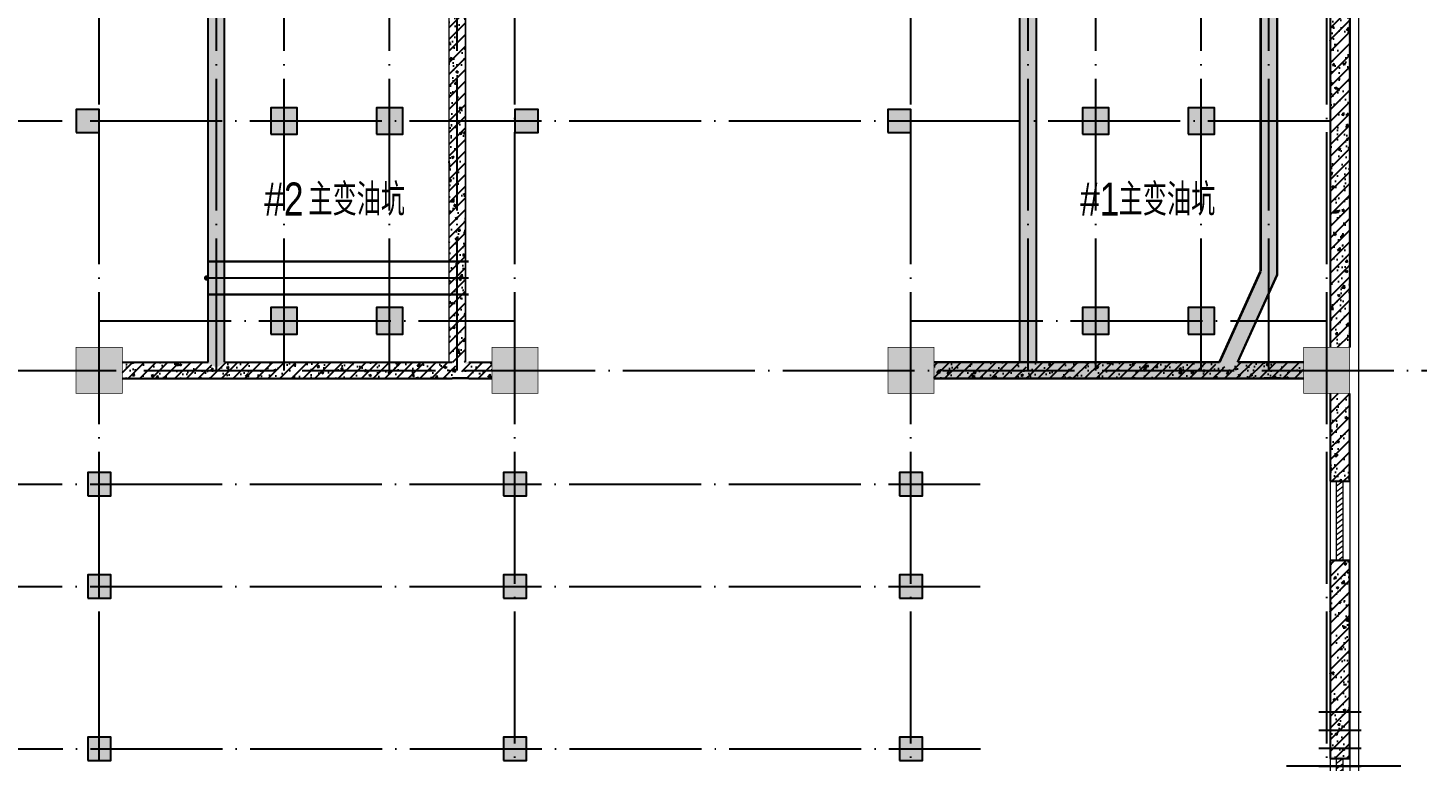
# Model space of a CAD drawing. Extents: x 3213259 to 3716512, y 332899 to 392399.
# Drawn here: x 3394762 to 3415817, y 370121 to 381235 of the extents above; entities that cross this region are included whole.
import ezdxf

# ---------------------------------------------------------------- set-up
doc = ezdxf.new("R2010")
doc.units = 0
doc.header["$LTSCALE"] = 1000
doc.header["$MEASUREMENT"] = 0
for name, pattern in [('ACAD_ISO04W100', [30, 24, -3, 0, -3]), ('DASHDOTX2', [2, 1, -0.5, 0, -0.5]), ('DOTE', [2.42, 2, -0.2, 0.02, -0.2])]:
    doc.linetypes.add(name, pattern=pattern)
for name, color, linetype in [('COLUMN', 2, 'Continuous'), ('DIM_LEAD', 3, 'Continuous'), ('DIM_SYMB', 3, 'Continuous'), ('DOTE', 1, 'DOTE'), ('M_Hatch', 254, 'Continuous'), ('M_Thick', 6, 'Continuous'), ('PUB_HATCH', 8, 'Continuous'), ('PUB_TEXT', 7, 'Continuous'), ('PUB_WALL', 9, 'Continuous'), ('S_CONCWALL', 3, 'Continuous'), ('WALL', 7, 'Continuous'), ('电气提资', 6, 'Continuous'), ('电缆', 6, 'Continuous')]:
    doc.layers.add(name, color=color, linetype=linetype)
doc.layers.add('JZX_ViewLine', color=30, linetype='Continuous', lineweight=0)
doc.layers.add('window', color=141, linetype='Continuous', lineweight=5)
doc.styles.add('sepd_yb2', font='sepd_gbe.shx', dxfattribs={"width": 0.8, "bigfont": 'sepd_gbc.shx'})
pattern_1 = [(45, (1020450.6, -428190.25), (-88.3883476, 88.3883476), []), (50, (1020450.6, -428190.25), (358.63009, -31.376067), [37.5, -412.5]), (355, (1020450.6, -428190.25), (-69.375667, 376.096067), [30, -330]), (100.4514, (1020480.5, -428192.86), (289.25469, 344.71977), [31.870095, -350.571056]), (46.1842, (1020450.6, -428090.25), (533.620524, -82.75951), [56.25, -618.75]), (96.6356, (1020495.07, -428097.14), (467.33135, 487.05894), [47.80514, -525.8565]), (351.1842, (1020450.6, -428090.25), (467.33097, 487.0593), [45, -495]), (21, (1020500.6, -428115.25), (298.453526, -201.309445), [37.5, -412.5]), (326, (1020500.6, -428115.25), (121.657666, 362.57502), [30, -330]), (71.4514, (1020525.48, -428132.02), (420.111314, 161.26525), [31.870095, -350.571056]), (37.5, (1020450.6, -428190.25), (6.0799277, 166.446927), [0, -326, 0, -335, 0, -331.25]), (7.5, (1020450.6, -428190.25), (131.534769, 197.205856), [0, -191, 0, -318.5, 0, -126.25]), (327.5, (1020339.1, -428190.25), (266.911218, -11.277436), [0, -125, 0, -390, 0, -517.5]), (317.5, (1020289.1, -428190.25), (291.593085, 50.052491), [0, -162.5, 0, -259, 0, -367.5])]

# ---------------------------------------------------------------- blocks, each defined once
blk = doc.blocks.new('qb')
h = blk.add_hatch()
h.set_pattern_fill('AR-CONC', scale=50)
h.set_pattern_definition([(50, (0, 0), (358.6301, -31.37607), [37.5, -412.5]), (355, (0, 0), (-69.37567, 376.09607), [30, -330]), (100.45144, (29.9, -2.6), (289.2544, 344.72), [31.8701, -350.57106]), (46.1842, (0, 100), (533.6207, -82.7596), [56.25, -618.75]), (96.63564, (44.47, 93.1), (467.331, 487.0593), [47.8052, -525.8569]), (351.18416, (0, 100), (467.331, 487.0593), [45, -495]), (21, (50, 75), (298.45353, -201.30945), [37.5, -412.5]), (326, (50, 75), (121.65767, 362.575), [30, -330]), (71.45144, (74.87, 58.22), (420.1112, 161.2656), [31.8701, -350.57106]), (37.5, (0, 0), (6.07993, 166.44693), [0, -326, 0, -335, 0, -331.25]), (7.5, (0, 0), (131.53477, 197.20586), [0, -191, 0, -318.5, 0, -126.25]), (327.5, (-111.5, 0), (266.91122, -11.27744), [0, -125, 0, -390, 0, -517.5]), (317.5, (-161.5, 0), (291.59308, 50.0525), [0, -162.5, 0, -259, 0, -367.5])])
h.paths.add_polyline_path([(167891, 132355), (167641, 132605), (167641, 126784), (167018, 125405), (162691, 125405), (162691, 125155), (168291, 125155), (168292, 125405), (167292, 125405), (167891, 126730)])
at = {"layer": 'S_CONCWALL', "linetype": 'ByBlock'}
blk.add_line((167891, 126730), (167292, 125405), dxfattribs=at)
at = {"layer": 'S_CONCWALL', "linetype": 'ByBlock', "const_width": 40}
for points in [[(167641, 126784), (167641, 132605)], [(167018, 125405), (167641, 126784)]]:
    blk.add_lwpolyline(points, dxfattribs=at)
at = {"layer": 'S_CONCWALL', "const_width": 35}
for points in [[(167891, 132355), (167891, 126730), (167292, 125405), (167292, 125405)], [(162691, 125405), (167018, 125405)], [(167292, 125405), (168292, 125405)], [(162691, 125155), (168291, 125155)]]:
    blk.add_lwpolyline(points, dxfattribs=at)
blk = doc.blocks.new('A$C31D42C8E')
at = {"layer": '电气提资', "color": 7}
blk.add_line((0, 775), (0, -957), dxfattribs=at)
at = {"layer": '电气提资', "color": 1, "linetype": 'ACAD_ISO04W100', "ltscale": 50}
for p, q in [((-825, -470), (-825, 170)), ((-550, -470), (-550, 170)), ((-275, -470), (-275, 170)), ((0, -470), (0, 170)), ((275, -470), (275, 170)), ((550, -470), (550, 170)), ((825, -470), (825, 170))]:
    blk.add_line(p, q, dxfattribs=at)
blk = doc.blocks.new('$WINLIB2D$00000039')
at = {"color": 0}
for points in [[(-0.5, 0.5), (-0.5, -0.5)], [(0.5, 0.5), (-0.5, 0.5)], [(0.5, -0.5), (0.5, 0.5)], [(-0.5, 0.167), (0.5, 0.167)], [(-0.452, -0.167), (-0.5, 0.084)], [(-0.384, -0.167), (-0.448, 0.167)], [(-0.316, -0.167), (-0.38, 0.167)], [(-0.248, -0.167), (-0.312, 0.167)], [(-0.18, -0.167), (-0.244, 0.167)], [(-0.112, -0.167), (-0.176, 0.167)], [(-0.044, -0.167), (-0.108, 0.167)], [(0.024, -0.167), (-0.04, 0.167)], [(0.092, -0.167), (0.028, 0.167)], [(0.16, -0.167), (0.096, 0.167)], [(0.228, -0.167), (0.164, 0.167)], [(0.296, -0.167), (0.232, 0.167)], [(0.364, -0.167), (0.3, 0.167)], [(0.432, -0.167), (0.368, 0.167)], [(0.5, -0.167), (0.436, 0.167)], [(-0.5, -0.167), (0.5, -0.167)], [(0.5, -0.5), (-0.5, -0.5)]]:
    blk.add_lwpolyline(points, dxfattribs=at)
blk = doc.blocks.new('_FZHK')
blk.add_lwpolyline([(-0.5, -0.5), (0.5, -0.5), (0.5, 0.5), (-0.5, 0.5)], close=True)

msp = doc.modelspace()

# ---------------------------------------------------------------- hatches: boundary and pattern name
at = {"layer": 'M_Hatch'}
for points in [[(3395495.134, 375693.835), (3396195.134, 375693.835), (3396195.134, 376393.835), (3395495.134, 376393.835)], [(3401795.134, 375693.835), (3402495.134, 375693.835), (3402495.134, 376393.835), (3401795.134, 376393.835)], [(3407795.134, 375693.835), (3408495.134, 375693.835), (3408495.134, 376393.835), (3407795.134, 376393.835)], [(3414095.134, 375693.835), (3414795.134, 375693.835), (3414795.134, 376393.835), (3414095.134, 376393.835)]]:
    msp.add_hatch(color=256, dxfattribs=at).paths.add_polyline_path(points)
at = {"layer": 'PUB_HATCH'}
h = msp.add_hatch(dxfattribs=at)
h.set_pattern_fill('钢筋混凝土', color=256, scale=50, style=0)
h.set_pattern_definition([(45, (1020450.6, -428190.25), (-88.3883476, 88.3883476), []), (50, (1020450.6, -428190.25), (358.63009, -31.376067), [37.5, -412.5]), (355, (1020450.6, -428190.25), (-69.375667, 376.096067), [30, -330]), (100.4514, (1020480.5, -428192.86), (289.25469, 344.71977), [31.870095, -350.571056]), (46.1842, (1020450.6, -428090.25), (533.620524, -82.75951), [56.25, -618.75]), (96.6356, (1020495.07, -428097.14), (467.33135, 487.05894), [47.80514, -525.8565]), (351.1842, (1020450.6, -428090.25), (467.33097, 487.0593), [45, -495]), (21, (1020500.6, -428115.25), (298.453526, -201.309445), [37.5, -412.5]), (326, (1020500.6, -428115.25), (121.657666, 362.57502), [30, -330]), (71.4514, (1020525.47, -428132.02), (420.111314, 161.26525), [31.870095, -350.571056]), (37.5, (1020450.6, -428190.25), (6.0799277, 166.446927), [0, -326, 0, -335, 0, -331.25]), (7.5, (1020450.6, -428190.25), (131.534769, 197.205856), [0, -191, 0, -318.5, 0, -126.25]), (327.5, (1020339.1, -428190.25), (266.911218, -11.277436), [0, -125, 0, -390, 0, -517.5]), (317.5, (1020289.1, -428190.25), (291.593085, 50.052491), [0, -162.5, 0, -259, 0, -367.5])])
h.paths.add_polyline_path([(3397620.134, 376085.507), (3397720.134, 376143.84), (3397745.134, 376168.84), (3397745.134, 385693.801), (3397720.134, 385718.801), (3397620.134, 385793.801), (3397520.134, 385718.801), (3397495.134, 385693.801), (3397495.134, 376168.84), (3397520.134, 376143.84)])
h = msp.add_hatch(dxfattribs=at)
h.set_pattern_fill('钢筋混凝土', color=256, scale=50, style=0)
h.set_pattern_definition([(45, (1020450.6, -428190.25), (-88.3883476, 88.3883476), []), (50, (1020450.6, -428190.25), (358.63009, -31.376067), [37.5, -412.5]), (355, (1020450.6, -428190.25), (-69.375667, 376.096067), [30, -330]), (100.4514, (1020480.5, -428192.86), (289.25469, 344.71977), [31.870095, -350.571056]), (46.1842, (1020450.6, -428090.25), (533.620524, -82.75951), [56.25, -618.75]), (96.6356, (1020495.07, -428097.14), (467.33135, 487.05894), [47.80514, -525.8565]), (351.1842, (1020450.6, -428090.25), (467.33097, 487.0593), [45, -495]), (21, (1020500.6, -428115.25), (298.453526, -201.309445), [37.5, -412.5]), (326, (1020500.6, -428115.25), (121.657666, 362.57502), [30, -330]), (71.4514, (1020525.47, -428132.02), (420.111314, 161.26525), [31.870095, -350.571056]), (37.5, (1020450.6, -428190.25), (6.0799277, 166.446927), [0, -326, 0, -335, 0, -331.25]), (7.5, (1020450.6, -428190.25), (131.534769, 197.205856), [0, -191, 0, -318.5, 0, -126.25]), (327.5, (1020339.1, -428190.25), (266.911218, -11.277436), [0, -125, 0, -390, 0, -517.5]), (317.5, (1020289.1, -428190.25), (291.593085, 50.052491), [0, -162.5, 0, -259, 0, -367.5])])
h.paths.add_polyline_path([(3409920.134, 376085.526), (3410020.134, 376143.859), (3410045.134, 376168.859), (3410045.134, 385693.801), (3410020.134, 385718.801), (3409920.134, 385793.801), (3409820.134, 385718.801), (3409795.134, 385693.801), (3409795.134, 376168.859), (3409820.134, 376143.859)])
h = msp.add_hatch(dxfattribs=at)
h.set_pattern_fill('钢筋混凝土', color=256, scale=50, style=0)
h.set_pattern_definition([(45, (1008150.6, -428190.25), (-88.3883476, 88.3883476), []), (50, (1008150.6, -428190.25), (358.63009, -31.376067), [37.5, -412.5]), (355, (1008150.6, -428190.25), (-69.375667, 376.096067), [30, -330]), (100.4514, (1008180.5, -428192.86), (289.25469, 344.71977), [31.870095, -350.571056]), (46.1842, (1008150.6, -428090.25), (533.620524, -82.75951), [56.25, -618.75]), (96.6356, (1008195.07, -428097.14), (467.33135, 487.05894), [47.80514, -525.8565]), (351.1842, (1008150.6, -428090.25), (467.33097, 487.0593), [45, -495]), (21, (1008200.6, -428115.25), (298.453526, -201.309445), [37.5, -412.5]), (326, (1008200.6, -428115.25), (121.657666, 362.57502), [30, -330]), (71.4514, (1008225.48, -428132.02), (420.111314, 161.26525), [31.870095, -350.571056]), (37.5, (1008150.6, -428190.25), (6.0799277, 166.446927), [0, -326, 0, -335, 0, -331.25]), (7.5, (1008150.6, -428190.25), (131.534769, 197.205856), [0, -191, 0, -318.5, 0, -126.25]), (327.5, (1008039.1, -428190.25), (266.911218, -11.277436), [0, -125, 0, -390, 0, -517.5]), (317.5, (1007989.1, -428190.25), (291.593085, 50.052491), [0, -162.5, 0, -259, 0, -367.5])])
h.paths.add_polyline_path([(3401395.134, 383120.18), (3401145.134, 383370.18), (3401145.134, 376168.84), (3401395.134, 376168.84)])
h = msp.add_hatch(dxfattribs=at)
h.set_pattern_fill('钢筋混凝土', color=256, scale=50, style=0)
h.set_pattern_definition(pattern_1)
h.paths.add_polyline_path([(3414495.134, 376393.81), (3414795.134, 376393.81), (3414795.134, 383245.18), (3414595.134, 383245.18), (3414520.134, 383145.18), (3414495.134, 383120.18)])
for points in [[(3395495.134, 379648.834), (3395845.134, 379648.834), (3395845.134, 379998.834), (3395495.134, 379998.834)], [(3398445.134, 379623.834), (3398845.134, 379623.834), (3398845.134, 380023.834), (3398445.134, 380023.834)], [(3400045.134, 379623.834), (3400445.134, 379623.834), (3400445.134, 380023.834), (3400045.134, 380023.834)], [(3402145.134, 379648.834), (3402495.134, 379648.834), (3402495.134, 379998.834), (3402145.134, 379998.834)], [(3407795.134, 379648.834), (3408145.134, 379648.834), (3408145.134, 379998.834), (3407795.134, 379998.834)], [(3410745.134, 379623.834), (3411145.134, 379623.834), (3411145.134, 380023.834), (3410745.134, 380023.834)], [(3412345.134, 379623.834), (3412745.134, 379623.834), (3412745.134, 380023.834), (3412345.134, 380023.834)], [(3398445.134, 376593.834), (3398845.134, 376593.834), (3398845.134, 376993.834), (3398445.134, 376993.834)], [(3400045.134, 376593.834), (3400445.134, 376593.834), (3400445.134, 376993.834), (3400045.134, 376993.834)], [(3410745.134, 376593.834), (3411145.134, 376593.834), (3411145.134, 376993.834), (3410745.134, 376993.834)], [(3412345.134, 376593.834), (3412745.134, 376593.834), (3412745.134, 376993.834), (3412345.134, 376993.834)], [(3395670.134, 374143.834), (3396020.134, 374143.834), (3396020.134, 374493.834), (3395670.134, 374493.834)], [(3401970.134, 374143.834), (3402320.134, 374143.834), (3402320.134, 374493.834), (3401970.134, 374493.834)], [(3407970.134, 374143.834), (3408320.134, 374143.834), (3408320.134, 374493.834), (3407970.134, 374493.834)], [(3395670.134, 372593.834), (3396020.134, 372593.834), (3396020.134, 372943.834), (3395670.134, 372943.834)], [(3401970.134, 372593.834), (3402320.134, 372593.834), (3402320.134, 372943.834), (3401970.134, 372943.834)], [(3407970.134, 372593.834), (3408320.134, 372593.834), (3408320.134, 372943.834), (3407970.134, 372943.834)], [(3395670.134, 370133.834), (3396020.134, 370133.834), (3396020.134, 370483.834), (3395670.134, 370483.834)], [(3401970.134, 370133.834), (3402320.134, 370133.834), (3402320.134, 370483.834), (3401970.134, 370483.834)], [(3407970.134, 370133.834), (3408320.134, 370133.834), (3408320.134, 370483.834), (3407970.134, 370483.834)]]:
    msp.add_hatch(color=256, dxfattribs=at).paths.add_polyline_path(points)
h = msp.add_hatch(dxfattribs=at)
h.set_pattern_fill('钢筋混凝土', color=256, scale=50, style=0)
h.set_pattern_definition(pattern_1)
h.paths.add_polyline_path([(3396195.145, 376168.84), (3396195.145, 375918.84), (3397620.135, 375918.84), (3397620.135, 376085.507), (3397520.135, 376143.84), (3397495.135, 376168.84)])
h = msp.add_hatch(dxfattribs=at)
h.set_pattern_fill('钢筋混凝土', color=256, scale=50, style=0)
h.set_pattern_definition(pattern_1)
h.paths.add_polyline_path([(3397620.135, 376085.507), (3397620.135, 375918.84), (3401195.134, 375918.84), (3401320.134, 376043.84), (3401195.134, 376168.84), (3397745.135, 376168.84), (3397720.135, 376143.84)])
h = msp.add_hatch(dxfattribs=at)
h.set_pattern_fill('钢筋混凝土', color=256, scale=50, style=0)
h.set_pattern_definition(pattern_1)
h.paths.add_polyline_path([(3401795.145, 375918.84), (3401795.145, 376168.84), (3401445.134, 376168.84), (3401320.134, 376043.84), (3401445.134, 375918.84)])
h = msp.add_hatch(dxfattribs=at)
h.set_pattern_fill('钢筋混凝土', color=256, scale=50, style=0)
h.set_pattern_definition(pattern_1)
h.paths.add_polyline_path([(3408495.145, 376168.859), (3408495.145, 375918.859), (3409920.135, 375918.859), (3409920.135, 376085.526), (3409820.135, 376143.859), (3409795.135, 376168.859)])
h = msp.add_hatch(dxfattribs=at)
h.set_pattern_fill('钢筋混凝土', color=256, scale=50, style=0)
h.set_pattern_definition(pattern_1)
h.paths.add_polyline_path([(3412867.241, 376085.527), (3412755.456, 376143.86), (3412742.788, 376168.86), (3410045.135, 376168.859), (3410020.135, 376143.859), (3409920.135, 376085.526), (3409920.135, 375918.859), (3412806.129, 375918.86), (3412806.129, 375943.86)])
h = msp.add_hatch(dxfattribs=at)
h.set_pattern_fill('钢筋混凝土', color=256, scale=50, style=0)
h.set_pattern_definition(pattern_1)
h.paths.add_polyline_path([(3414095.145, 375918.861), (3414095.145, 376168.861), (3413052.806, 376168.86), (3413003.47, 376143.86), (3412867.241, 376085.527), (3412806.129, 375943.86), (3412806.129, 375918.86)])
h = msp.add_hatch(dxfattribs=at)
h.set_pattern_fill('钢筋混凝土', color=256, scale=50, style=0)
h.set_pattern_definition(pattern_1)
h.paths.add_polyline_path([(3414795.134, 375693.81), (3414495.134, 375693.81), (3414495.134, 374363.802), (3414795.134, 374363.802)])
h = msp.add_hatch(dxfattribs=at)
h.set_pattern_fill('钢筋混凝土', color=256, scale=50, style=0)
h.set_pattern_definition(pattern_1)
h.paths.add_polyline_path([(3414495.134, 373163.802), (3414495.134, 370163.767), (3414795.134, 370163.767), (3414795.134, 373163.802)])
at = {"layer": 'PUB_WALL'}
for points in [[(3397495.134, 376168.84), (3397495.134, 385693.801), (3397520.134, 385718.801), (3397520.134, 376143.84)], [(3397745.134, 376168.84), (3397745.134, 385693.801), (3397720.134, 385718.801), (3397720.134, 376143.84)], [(3409795.134, 376168.859), (3409795.134, 385693.801), (3409820.134, 385718.801), (3409820.134, 376143.859)], [(3410045.134, 376168.859), (3410045.134, 385693.801), (3410020.134, 385718.801), (3410020.134, 376143.859)], [(3414770.134, 376393.81), (3414795.134, 376393.81), (3414795.134, 383245.18), (3414770.134, 383245.18)], [(3414495.134, 376393.81), (3414520.134, 376393.81), (3414520.134, 383145.18), (3414495.134, 383120.18)], [(3396195.145, 376168.84), (3396195.145, 376143.84), (3397520.135, 376143.84), (3397495.135, 376168.84)], [(3397745.135, 376168.84), (3401132.634, 376168.84), (3401157.634, 376143.84), (3397720.135, 376143.84)], [(3401795.145, 376143.84), (3401795.145, 376168.84), (3401407.634, 376168.84), (3401382.634, 376143.84)], [(3408495.145, 376168.859), (3408495.145, 376143.859), (3409820.135, 376143.859), (3409795.135, 376168.859)], [(3396195.145, 375943.84), (3396195.145, 375918.84), (3397620.135, 375918.84), (3397620.135, 375943.84)], [(3397620.135, 375918.84), (3401195.134, 375918.84), (3401220.134, 375943.84), (3397620.135, 375943.84)], [(3401445.134, 375918.801), (3401195.134, 375918.801), (3401195.134, 375943.801), (3401445.134, 375943.801)], [(3401445.134, 375918.84), (3401445.134, 375918.801), (3401420.134, 375918.801), (3401420.134, 375943.84)], [(3401795.145, 375918.84), (3401795.145, 375943.84), (3401420.134, 375943.84), (3401445.134, 375918.84)], [(3408495.145, 375943.859), (3408495.145, 375918.859), (3409920.135, 375918.859), (3409920.135, 375943.859)], [(3412806.129, 375918.86), (3409920.135, 375918.859), (3409920.135, 375943.859), (3412806.129, 375943.86)], [(3414095.145, 375918.861), (3414095.145, 375943.861), (3412806.129, 375943.86), (3412806.129, 375918.86)], [(3413745.134, 375918.801), (3413495.134, 375918.801), (3413495.134, 375943.801), (3413745.134, 375943.801)], [(3413745.134, 375918.84), (3413745.134, 375918.801), (3413720.134, 375918.801), (3413720.134, 375943.84)], [(3414520.134, 375693.81), (3414495.134, 375693.81), (3414495.134, 374363.802), (3414520.134, 374388.802)], [(3414795.134, 375693.81), (3414770.134, 375693.81), (3414770.134, 374388.802), (3414795.134, 374363.802)], [(3414495.134, 374363.802), (3414795.134, 374363.802), (3414770.134, 374388.802), (3414520.134, 374388.802)], [(3414795.134, 373163.802), (3414495.134, 373163.802), (3414520.134, 373138.802), (3414770.134, 373138.802)], [(3414495.134, 373163.802), (3414495.134, 370163.767), (3414520.134, 370188.767), (3414520.134, 373138.802)], [(3414795.134, 370163.767), (3414795.134, 373163.802), (3414770.134, 373138.802), (3414770.134, 370188.767)], [(3414495.134, 370163.767), (3414795.134, 370163.767), (3414770.134, 370188.767), (3414520.134, 370188.767)]]:
    msp.add_hatch(color=2, dxfattribs=at).paths.add_polyline_path(points)

# ---------------------------------------------------------------- linework, layer by layer
at = {"layer": 'COLUMN', "color": 252}
for p, q in [((3395495.134, 379998.835), (3395495.134, 379648.835)), ((3395845.134, 379998.835), (3395495.134, 379998.835)), ((3395845.134, 379648.835), (3395845.134, 379998.835)), ((3398445.134, 380023.835), (3398445.134, 379623.835)), ((3398845.134, 380023.835), (3398445.134, 380023.835)), ((3398845.134, 379623.835), (3398845.134, 380023.835)), ((3400045.134, 380023.835), (3400045.134, 379623.835)), ((3400445.134, 380023.835), (3400045.134, 380023.835)), ((3400445.134, 379623.835), (3400445.134, 380023.835)), ((3402145.134, 379998.835), (3402145.134, 379648.835)), ((3402495.134, 379998.835), (3402145.134, 379998.835)), ((3402495.134, 379648.835), (3402495.134, 379998.835)), ((3407795.134, 379998.835), (3407795.134, 379648.835)), ((3408145.134, 379998.835), (3407795.134, 379998.835)), ((3408145.134, 379648.835), (3408145.134, 379998.835)), ((3410745.134, 380023.835), (3410745.134, 379623.835)), ((3411145.134, 380023.835), (3410745.134, 380023.835)), ((3411145.134, 379623.835), (3411145.134, 380023.835)), ((3412345.134, 380023.835), (3412345.134, 379623.835)), ((3412745.134, 380023.835), (3412345.134, 380023.835)), ((3412745.134, 379623.835), (3412745.134, 380023.835)), ((3395495.134, 379648.835), (3395845.134, 379648.835)), ((3398445.134, 379623.835), (3398845.134, 379623.835)), ((3400045.134, 379623.835), (3400445.134, 379623.835)), ((3402145.134, 379648.835), (3402495.134, 379648.835)), ((3407795.134, 379648.835), (3408145.134, 379648.835)), ((3410745.134, 379623.835), (3411145.134, 379623.835)), ((3412345.134, 379623.835), (3412745.134, 379623.835)), ((3398445.134, 376993.835), (3398445.134, 376593.835)), ((3398845.134, 376993.835), (3398445.134, 376993.835)), ((3398845.134, 376593.835), (3398845.134, 376993.835)), ((3400045.134, 376993.835), (3400045.134, 376593.835)), ((3400445.134, 376993.835), (3400045.134, 376993.835)), ((3400445.134, 376593.835), (3400445.134, 376993.835)), ((3410745.134, 376993.835), (3410745.134, 376593.835)), ((3411145.134, 376993.835), (3410745.134, 376993.835)), ((3411145.134, 376593.835), (3411145.134, 376993.835)), ((3412345.134, 376993.835), (3412345.134, 376593.835)), ((3412745.134, 376993.835), (3412345.134, 376993.835)), ((3412745.134, 376593.835), (3412745.134, 376993.835)), ((3398445.134, 376593.835), (3398845.134, 376593.835)), ((3400045.134, 376593.835), (3400445.134, 376593.835)), ((3410745.134, 376593.835), (3411145.134, 376593.835)), ((3412345.134, 376593.835), (3412745.134, 376593.835)), ((3395670.134, 374493.835), (3395670.134, 374143.835)), ((3396020.134, 374493.835), (3395670.134, 374493.835)), ((3396020.134, 374143.835), (3396020.134, 374493.835)), ((3401970.134, 374493.835), (3401970.134, 374143.835)), ((3402320.134, 374493.835), (3401970.134, 374493.835)), ((3402320.134, 374143.835), (3402320.134, 374493.835)), ((3407970.134, 374493.835), (3407970.134, 374143.835)), ((3408320.134, 374493.835), (3407970.134, 374493.835)), ((3408320.134, 374143.835), (3408320.134, 374493.835)), ((3395670.134, 374143.835), (3396020.134, 374143.835)), ((3401970.134, 374143.835), (3402320.134, 374143.835)), ((3407970.134, 374143.835), (3408320.134, 374143.835)), ((3395670.134, 372943.835), (3395670.134, 372593.835)), ((3396020.134, 372943.835), (3395670.134, 372943.835)), ((3395845.134, 372593.835), (3395845.134, 372943.835)), ((3401970.134, 372943.835), (3401970.134, 372593.835)), ((3402320.134, 372943.835), (3401970.134, 372943.835)), ((3402320.134, 372593.835), (3402320.134, 372943.835)), ((3407970.134, 372943.835), (3407970.134, 372593.835)), ((3408320.134, 372943.835), (3407970.134, 372943.835)), ((3408320.134, 372593.835), (3408320.134, 372943.835)), ((3395670.134, 372593.835), (3396020.134, 372593.835)), ((3401970.134, 372593.835), (3402320.134, 372593.835)), ((3407970.134, 372593.835), (3408320.134, 372593.835)), ((3395670.134, 370483.835), (3395670.134, 370133.835)), ((3396020.134, 370483.835), (3395670.134, 370483.835)), ((3395845.134, 370133.835), (3395845.134, 370483.835)), ((3401970.134, 370483.835), (3401970.134, 370133.835)), ((3402320.134, 370483.835), (3401970.134, 370483.835)), ((3402320.134, 370133.835), (3402320.134, 370483.835)), ((3407970.134, 370483.835), (3407970.134, 370133.835)), ((3408320.134, 370483.835), (3407970.134, 370483.835)), ((3408320.134, 370133.835), (3408320.134, 370483.835)), ((3395670.134, 370133.835), (3396020.134, 370133.835)), ((3401970.134, 370133.835), (3402320.134, 370133.835)), ((3407970.134, 370133.835), (3408320.134, 370133.835))]:
    msp.add_line(p, q, dxfattribs=at)
at = {"layer": 'DIM_LEAD', "const_width": 40}
msp.add_lwpolyline([(3397491.952, 377440.678, 1), (3397452.305, 377445.987, 1)], format="xyb", close=True, dxfattribs=at)
at = {"layer": 'DIM_SYMB'}
for points in [[(3404973.832, 380257.73, 0, 0, 0), (3404973.832, 379507.539, 80, 0, 0), (3404973.832, 379207.539, 0, 0, 0)], [(3404973.832, 372619.276, 0, 0, 0), (3404973.832, 373369.468, 80, 0, 0), (3404973.832, 373669.468, 0, 0, 0)]]:
    msp.add_lwpolyline(points, format="xyseb", dxfattribs=at)
at = {"layer": 'DOTE', "color": 8}
for p, q in [((3395845.134, 358290.883), (3395845.134, 389606.397)), ((3402145.134, 358290.883), (3402145.134, 389606.397)), ((3408145.134, 358290.883), (3408145.134, 389606.397)), ((3397620.134, 376043.835), (3397620.134, 386707.093)), ((3398645.134, 376043.835), (3398645.134, 386707.093)), ((3400245.134, 376043.835), (3400245.134, 386707.093)), ((3401270.134, 376043.835), (3401270.134, 386707.093)), ((3409920.134, 376043.835), (3409920.134, 386707.093)), ((3410945.134, 376043.835), (3410945.134, 386707.093)), ((3412545.134, 376043.835), (3412545.134, 386707.093)), ((3413570.134, 376043.835), (3413570.134, 386707.093)), ((3376345.394, 379823.835), (3414495.134, 379823.835)), ((3395845.134, 376793.835), (3402145.134, 376793.835)), ((3408145.134, 376793.835), (3414445.134, 376793.835)), ((3362641.302, 376043.835), (3418608.815, 376043.835)), ((3376345.394, 374318.835), (3409193.838, 374318.835)), ((3376345.394, 372768.835), (3409193.838, 372768.835)), ((3376350.926, 370308.835), (3409199.369, 370308.835))]:
    msp.add_line(p, q, dxfattribs=at)
at = {"layer": 'DOTE', "color": 4}
msp.add_line((3414445.134, 358290.883), (3414445.134, 389606.397), dxfattribs=at)
at = {"layer": 'JZX_ViewLine'}
msp.add_lwpolyline([(3370065.134, 386123.835), (3414925.134, 386123.835), (3414925.134, 363563.835), (3368065.134, 363563.835), (3368065.134, 384123.835)], dxfattribs=at)
at = {"layer": 'M_Thick'}
for points in [[(3395495.134, 375693.835, 10, 10, 0), (3396195.134, 375693.835, 10, 10, 0), (3396195.134, 376393.835, 10, 10, 0), (3395495.134, 376393.835, 10, 10, 0)], [(3401795.134, 375693.835, 10, 10, 0), (3402495.134, 375693.835, 10, 10, 0), (3402495.134, 376393.835, 10, 10, 0), (3401795.134, 376393.835, 10, 10, 0)], [(3407795.134, 375693.835, 10, 10, 0), (3408495.134, 375693.835, 10, 10, 0), (3408495.134, 376393.835, 10, 10, 0), (3407795.134, 376393.835, 10, 10, 0)], [(3414095.134, 375693.835, 10, 10, 0), (3414795.134, 375693.835, 10, 10, 0), (3414795.134, 376393.835, 10, 10, 0), (3414095.134, 376393.835, 10, 10, 0)]]:
    msp.add_lwpolyline(points, format="xyseb", close=True, dxfattribs=at)
at = {"layer": 'PUB_WALL', "color": 2, "const_width": 25}
for points in [[(3401145.134, 376168.84), (3401145.134, 383368.835)], [(3401395.134, 376168.84), (3401395.134, 383118.835)]]:
    msp.add_lwpolyline(points, dxfattribs=at)
at = {"layer": 'WALL', "color": 2}
for p, q in [((3397495.134, 376168.84), (3397495.134, 385693.801)), ((3397745.134, 376168.84), (3397745.134, 385693.801)), ((3409795.134, 376168.859), (3409795.134, 385693.801)), ((3410045.134, 376168.859), (3410045.134, 385693.801)), ((3414795.134, 383245.18), (3414795.134, 376393.81)), ((3414495.134, 383120.18), (3414495.134, 376393.81)), ((3396195.145, 376168.84), (3397495.135, 376168.84)), ((3397745.135, 376168.84), (3401195.134, 376168.84)), ((3401445.134, 376168.84), (3401795.145, 376168.84)), ((3409795.135, 376168.859), (3408495.145, 376168.859)), ((3396195.145, 375918.84), (3397620.135, 375918.84)), ((3397620.135, 375918.84), (3401195.134, 375918.84)), ((3401445.134, 375918.801), (3401195.134, 375918.801)), ((3401445.134, 375918.84), (3401445.134, 375918.801)), ((3401445.134, 375918.84), (3401795.145, 375918.84)), ((3409920.135, 375918.859), (3408495.145, 375918.859)), ((3412806.129, 375918.86), (3409920.135, 375918.859)), ((3414095.145, 375918.861), (3412806.129, 375918.86)), ((3413745.134, 375918.801), (3413495.134, 375918.801)), ((3413745.134, 375918.84), (3413745.134, 375918.801)), ((3414495.134, 375693.81), (3414495.134, 374363.802)), ((3414795.134, 374363.802), (3414795.134, 375693.81)), ((3414495.134, 374363.802), (3414795.134, 374363.802)), ((3414795.134, 373163.802), (3414495.134, 373163.802)), ((3414495.134, 373163.802), (3414495.134, 370163.767)), ((3414795.134, 370163.767), (3414795.134, 373163.802)), ((3414495.134, 370163.767), (3414795.134, 370163.767))]:
    msp.add_line(p, q, dxfattribs=at)
at = {"layer": '电缆', "linetype": 'DASHDOTX2', "const_width": 35}
for points in [[(3397495.135, 377693.333), (3401445.134, 377693.333)], [(3397495.135, 377443.333), (3401445.134, 377443.333)], [(3397495.135, 377193.333), (3401445.134, 377193.333)]]:
    msp.add_lwpolyline(points, dxfattribs=at)

# ---------------------------------------------------------------- block references
msp.add_blockref('qb', (3245803.165, 250763.718))
at = {"layer": 'COLUMN', "color": 252}
for p, xscale, yscale, zscale in [((3395670.134, 379823.835), 350, 350, 350), ((3398645.134, 379823.835), 400, 400, 400), ((3400245.134, 379823.835), 400, 400, 400), ((3402320.134, 379823.835), 350, 350, 350), ((3407970.134, 379823.835), 350, 350, 350), ((3410945.134, 379823.835), 400, 400, 400), ((3412545.134, 379823.835), 400, 400, 400), ((3398645.134, 376793.835), 400, 400, 400), ((3400245.134, 376793.835), 400, 400, 400), ((3410945.134, 376793.835), 400, 400, 400), ((3412545.134, 376793.835), 400, 400, 400), ((3395845.134, 374318.835), 350, 350, 350), ((3402145.134, 374318.835), 350, 350, 350), ((3408145.134, 374318.835), 350, 350, 350), ((3395845.134, 372768.835), 350, 350, 350), ((3402145.134, 372768.835), 350, 350, 350), ((3408145.134, 372768.835), 350, 350, 350), ((3395845.134, 370308.835), 350, 350, 350), ((3402145.134, 370308.835), 350, 350, 350), ((3408145.134, 370308.835), 350, 350, 350)]:
    msp.add_blockref('_FZHK', p, dxfattribs=dict(at, xscale=xscale, yscale=yscale, zscale=zscale))
at = {"layer": 'window', "color": 0, "xscale": -1200, "yscale": -300, "zscale": -1200, "rotation": 270}
for p in [(3414645.134, 373763.802), (3414645.134, 369563.767)]:
    msp.add_blockref('$WINLIB2D$00000039', p, dxfattribs=at)
at = {"layer": '电气提资', "color": 7, "rotation": 270}
msp.add_blockref('A$C31D42C8E', (3414795.134, 370043.801), dxfattribs=at)

# ---------------------------------------------------------------- texts
at = {"layer": 'PUB_TEXT', "style": 'sepd_yb2', "width": 0.8}
for s, height, p in [('#2', 500, (3398346.549, 378390.218)), ('主变油坑', 482.2695, (3399013.216, 378390.218)), ('#1', 500, (3410707.542, 378390.218)), ('主变油坑', 482.2695, (3411290.876, 378390.218))]:
    msp.add_text(s, height=height, dxfattribs=at).set_placement(p)

doc.saveas('drawing.dxf')
